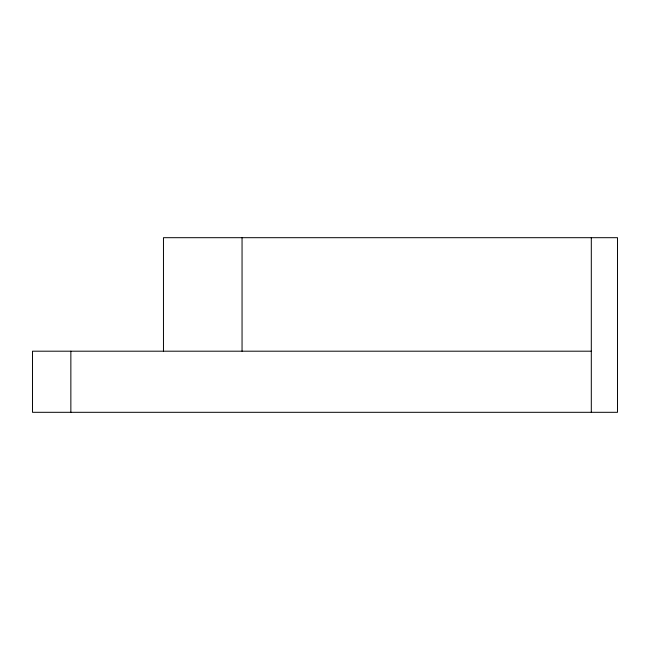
<?xml version="1.0" encoding="UTF-8"?>
<svg xmlns="http://www.w3.org/2000/svg" width="650" height="650" viewBox="0 0 650 650"><rect width="100%" height="100%" fill="white"/><g stroke="black" fill="none" stroke-linecap="round" stroke-linejoin="round"><path stroke-width="0.97" d="M591.305 351.195L32.5 351.195L32.5 412.311L617.5 412.311L617.5 237.689L163.467 237.689L163.467 351.195M591.305 237.689L591.305 412.311M242.052 237.689L242.052 351.195M70.858 351.195L70.858 412.311"/></g></svg>
